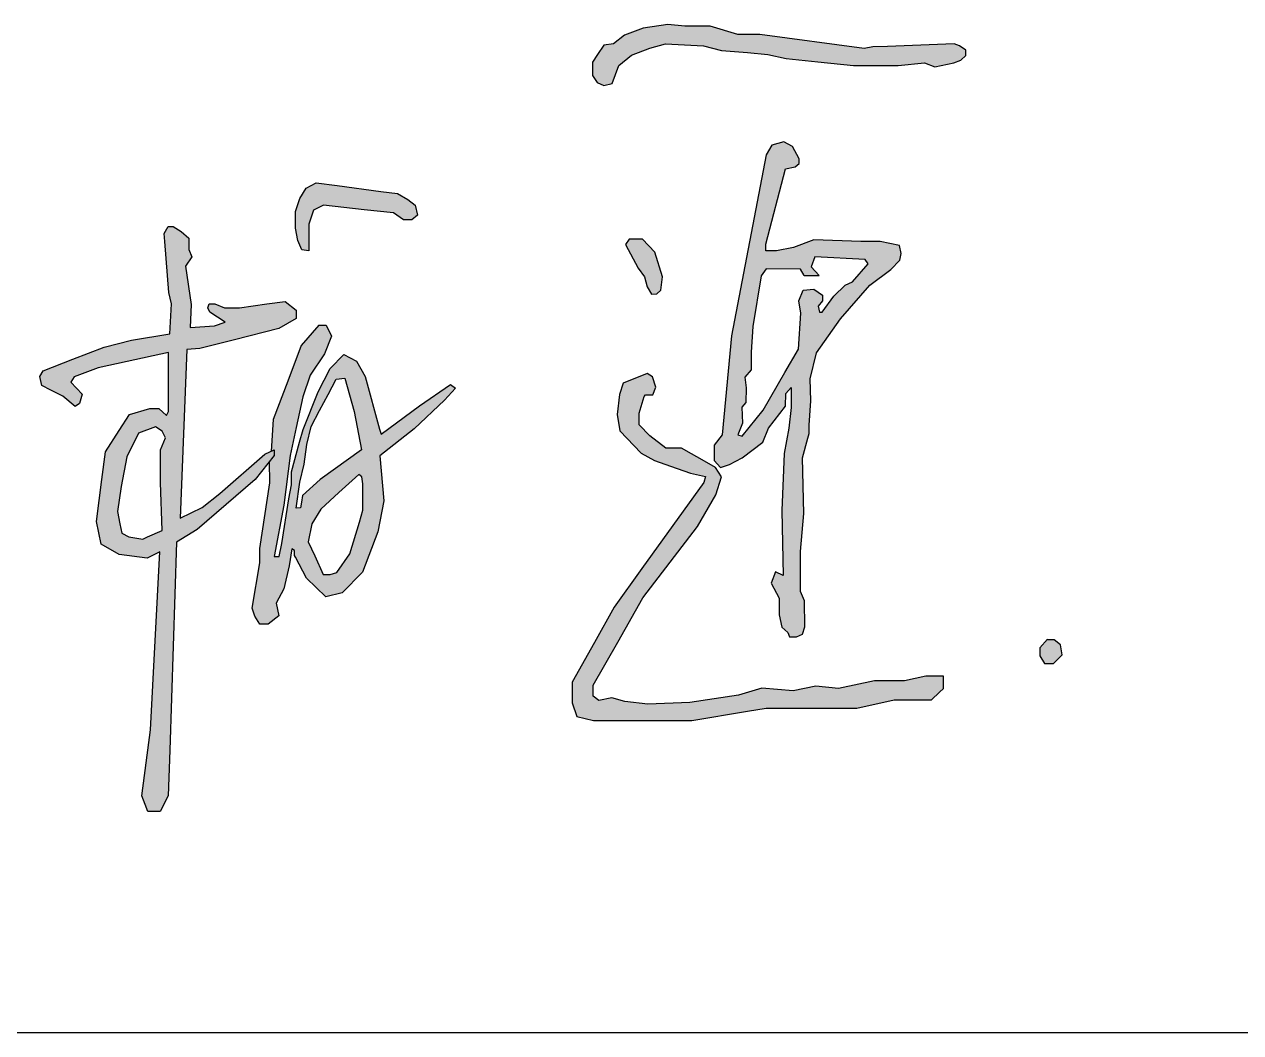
# Model space of a CAD drawing. Extents: x 1751103 to 2598738, y -609732 to 659428.
# Drawn here: x 2160602 to 2161458, y 138445 to 139154 of the extents above; entities that cross this region are included whole.
import ezdxf

# ---------------------------------------------------------------- set-up
doc = ezdxf.new("R2010")
doc.units = 0
doc.header["$LTSCALE"] = 1000
doc.header["$MEASUREMENT"] = 0
doc.layers.get('0').update_dxf_attribs({"linetype": 'CONTINUOUS'})
doc.layers.add('PUB_TITLE', color=4, linetype='CONTINUOUS')

msp = doc.modelspace()

# ---------------------------------------------------------------- hatches: boundary and pattern name
h = msp.add_hatch(color=256)
h.paths.add_polyline_path([(2160715.14, 138984.32), (2160719.63, 138990.74), (2160717.36, 138995.99), (2160717.4, 139003.96), (2160711.99, 139008.74), (2160706.54, 139012.27), (2160703.01, 139012.27), (2160700.08, 139007.22), (2160700.51, 139001.69), (2160703.31, 138965.69), (2160705.29, 138957.8), (2160704.2, 138936.75), (2160677.18, 138932.16), (2160657.98, 138927.36), (2160635.86, 138918.79), (2160614.87, 138910.67), (2160612.51, 138906.6), (2160614.13, 138900.26), (2160620.38, 138897.03), (2160628.78, 138892.71), (2160637.56, 138885.5), (2160640.63, 138887.56), (2160642.43, 138894.3), (2160634.4, 138902.67), (2160636.76, 138906.46), (2160653.77, 138912.83), (2160674.16, 138917.28), (2160703.14, 138923.61), (2160703.14, 138882.06), (2160701.65, 138879.3), (2160696.35, 138884.23), (2160689.96, 138884.23), (2160675.75, 138879.86), (2160668.49, 138868.59), (2160658.76, 138853.51), (2160656.28, 138834.08), (2160652.53, 138804.73), (2160655.77, 138788.78), (2160668.49, 138781.38), (2160688.15, 138778.84), (2160696.95, 138783.23), (2160690.38, 138658.07), (2160684.41, 138611.64), (2160686.75, 138605.53), (2160688.64, 138600.61), (2160697.26, 138600.61), (2160703, 138611.53), (2160704.05, 138643.68), (2160708.83, 138790.16), (2160723.28, 138799), (2160764.05, 138834.16), (2160777.55, 138851.12), (2160777.56, 138855.1), (2160770.88, 138851.89), (2160739.35, 138824.35), (2160726.74, 138814.54), (2160711.32, 138807.07), (2160716.03, 138925.53), (2160725.3, 138926.31), (2160749.64, 138932.47), (2160780.88, 138940.38), (2160792.97, 138947.46), (2160792.97, 138953.29), (2160785.15, 138959.47), (2160772.34, 138957.66), (2160753.18, 138954.95), (2160742.55, 138954.95), (2160735.82, 138957.72), (2160731.67, 138957.72), (2160730.86, 138954.95), (2160732.24, 138951.94), (2160743.15, 138944.94), (2160735.58, 138942.18), (2160718.35, 138941.14), (2160719.02, 138957.28)])
h.paths.add_polyline_path([(2160694.01, 138871.25), (2160698.68, 138868.21), (2160701.13, 138863.53), (2160697.46, 138855), (2160697.46, 138832.04), (2160698.68, 138798.3), (2160688.39, 138793.71), (2160685.08, 138792.3), (2160675.14, 138793.71), (2160670.36, 138796.34), (2160669.01, 138802.94), (2160667.21, 138811.76), (2160669.81, 138829.19), (2160673.87, 138850.12), (2160682.01, 138866.78)], flags=16)
h.paths.add_polyline_path([(2160871.62, 139031.17), (2160864.32, 139035.37), (2160852.56, 139036.9), (2160821.75, 139040.92), (2160807.05, 139042.83), (2160800.02, 139039.16), (2160795.54, 139031.81), (2160792.51, 139022.71), (2160792.51, 139011.05), (2160794.1, 139002.39), (2160797.05, 138995.8), (2160801.87, 138994.99), (2160801.87, 139005.15), (2160801.87, 139013.79), (2160805.24, 139023.67), (2160812.15, 139027.15), (2160840.95, 139024), (2160861.5, 139021.76), (2160868.57, 139016.82), (2160874.41, 139016.82), (2160878.34, 139020.08), (2160876.66, 139027.15)])
h.paths.add_polyline_path([(2160797.71, 138892.35), (2160802.86, 138907.59), (2160812.95, 138922.6), (2160817.88, 138934.92), (2160814.07, 138942.7), (2160809.05, 138942.7), (2160796.55, 138928.42), (2160787.11, 138903.45), (2160776.91, 138876.44), (2160775.5, 138854.11), (2160777.56, 138855.1), (2160777.55, 138851.12), (2160774.17, 138846.87), (2160774.48, 138831.85), (2160767.32, 138785.59), (2160767.32, 138775.62), (2160762.12, 138743.54), (2160763.82, 138738.06), (2160767.52, 138732.38), (2160773.21, 138732.38), (2160780.89, 138738.35), (2160778.84, 138747.1), (2160784.34, 138757.29), (2160787.96, 138773.41), (2160790.03, 138785.44), (2160791.92, 138784.21), (2160791.92, 138780.64), (2160792.52, 138779.51), (2160800.25, 138764.85), (2160813.98, 138751.73), (2160825.48, 138754.35), (2160839.67, 138769.03), (2160850.37, 138797.4), (2160854.61, 138819.04), (2160851.93, 138850.75), (2160876.08, 138869.78), (2160897.29, 138890.05), (2160905.19, 138898.49), (2160901.51, 138900.91), (2160879.68, 138886.04), (2160852.74, 138865.94), (2160851.72, 138869.64), (2160841.52, 138906.67), (2160835.36, 138917.42), (2160826.55, 138922.04), (2160816.91, 138912.26), (2160808.38, 138895.77), (2160797.82, 138869.37), (2160795.37, 138860.49), (2160789.64, 138839.67), (2160789.64, 138830.31), (2160787.95, 138820.53), (2160782.95, 138789.19), (2160781.05, 138780.08), (2160777.62, 138780.08), (2160784.25, 138816.06), (2160788.69, 138851.16), (2160793, 138870.85)])
h.paths.add_polyline_path([(2160809.49, 138882.66), (2160815.54, 138894.01), (2160821.22, 138904.66), (2160827.17, 138905.41), (2160833.84, 138882.11), (2160838.91, 138855.13), (2160809.78, 138834.08), (2160797.48, 138823), (2160796.65, 138818.31), (2160795.94, 138814.29), (2160792.94, 138814.04), (2160795.66, 138832.32), (2160798.75, 138845.04), (2160800.46, 138858.82), (2160803.51, 138871.44)], flags=16)
h.paths.add_polyline_path([(2160837.13, 138837.58), (2160839.31, 138836.14), (2160840, 138831.03), (2160840, 138812.54), (2160837.49, 138804.2), (2160830.75, 138781.77), (2160821.7, 138768.77), (2160816.92, 138767.39), (2160812.1, 138767.39), (2160806.08, 138780.41), (2160801.47, 138790.39), (2160803.95, 138802.86), (2160810.28, 138813.39), (2160823.13, 138824.97)], flags=16)
h.paths.add_polyline_path([(2161052.84, 139140.63), (2161079.67, 139139.19), (2161092.24, 139136.05), (2161110.61, 139134.48), (2161124.9, 139133.25), (2161137.92, 139130.28), (2161160.09, 139127.99), (2161185.29, 139125.39), (2161216.58, 139125.39), (2161235.05, 139127.34), (2161242.44, 139124.52), (2161255.91, 139127.34), (2161260.71, 139129.09), (2161264.25, 139132.41), (2161264.25, 139136.27), (2161259.85, 139139.38), (2161255.99, 139140.77), (2161209.16, 139138.91), (2161198.89, 139138.51), (2161192.73, 139137.41), (2161119.22, 139147.17), (2161103.79, 139147.17), (2161084.35, 139153.03), (2161066.46, 139153.03), (2161054.43, 139154.39), (2161037.22, 139151.81), (2161023.97, 139146.78), (2161016.2, 139140.7), (2161009.47, 139139.82), (2161005.09, 139133.11), (2161001.55, 139127.81), (2161001.55, 139118.32), (2161004.76, 139113.41), (2161009.46, 139111.33), (2161015.34, 139112.8), (2161019.99, 139125.52), (2161029.05, 139132.62), (2161041.78, 139137.51)])
h.paths.add_polyline_path([(2161045.42, 138994.18), (2161036.75, 139003.18), (2161027.41, 139003.18), (2161024.68, 138999.39), (2161033.65, 138982.96), (2161038.19, 138976.76), (2161040.03, 138969.71), (2161043.04, 138964.46), (2161046.78, 138964.8), (2161049.67, 138967.35), (2161050.69, 138976.86)])
h.paths.add_polyline_path([(2161137.29, 139052.82), (2161144.23, 139054.08), (2161146.87, 139056.5), (2161147.02, 139059.7), (2161142.21, 139068.55), (2161136.25, 139071.72), (2161127.78, 139069.37), (2161123.68, 139062.61), (2161099.44, 138935.13), (2161092.77, 138865.68), (2161087.17, 138858.33), (2161087.17, 138847.55), (2161091.58, 138842.68), (2161097.85, 138844.65), (2161106.78, 138849.52), (2161121.28, 138860.42), (2161125.46, 138870.39), (2161137.38, 138885.77), (2161137.67, 138894.75), (2161141.42, 138898.95), (2161141.42, 138884.8), (2161139.77, 138870.28), (2161136.44, 138852.46), (2161134.84, 138812.24), (2161135.81, 138766.62), (2161130.22, 138769.1), (2161127.32, 138761.24), (2161132.91, 138750.68), (2161132.91, 138738.89), (2161134.71, 138730.37), (2161139.02, 138726.42), (2161140.09, 138723.41), (2161145.12, 138723.41), (2161149.36, 138725.27), (2161151.01, 138730.58), (2161150.8, 138748.89), (2161147.99, 138755.39), (2161147.99, 138783.53), (2161150.25, 138810.32), (2161149.36, 138849.3), (2161153.03, 138863.22), (2161153.89, 138866.5), (2161153.89, 138872.38), (2161155.16, 138889.51), (2161154.7, 138905.09), (2161159.09, 138923.19), (2161176.1, 138947.14), (2161196.78, 138970.8), (2161211.42, 138981.95), (2161217.86, 138988.53), (2161218.69, 138993.05), (2161217.53, 138998.84), (2161203.88, 139001.57), (2161190.41, 139001.57), (2161157.33, 139002.82), (2161142.97, 138997.48), (2161131.12, 138995.15), (2161123.53, 138995.15), (2161123.53, 138999.8)])
h.paths.add_polyline_path([(2161123.86, 138982.45), (2161147.99, 138982.07), (2161150.53, 138977.75), (2161153.2, 138977.75), (2161160.94, 138977.74), (2161155.35, 138983.84), (2161158.02, 138990.82), (2161193.45, 138989.05), (2161195.56, 138985.82), (2161184.5, 138973.22), (2161179.35, 138970.91), (2161171.46, 138963.2), (2161163.22, 138951.85), (2161161.21, 138951.85), (2161160.44, 138956.09), (2161163.49, 138959.75), (2161163.49, 138963.82), (2161157.18, 138968.09), (2161149.67, 138967.41), (2161146.77, 138959.84), (2161148.05, 138951.3), (2161146.42, 138925.97), (2161136.93, 138909.51), (2161121.62, 138882.93), (2161106.79, 138864.73), (2161103.89, 138865.54), (2161107.13, 138873.73), (2161106.69, 138884.98), (2161109.41, 138888.33), (2161109.66, 138898.6), (2161108.84, 138906.19), (2161113.16, 138911.25), (2161113.16, 138923.72), (2161114.46, 138941.92), (2161120.3, 138977.5)], flags=16)
h.paths.add_polyline_path([(2161041.81, 138864.99), (2161034.49, 138872.6), (2161034.49, 138880.82), (2161037.86, 138892.45), (2161038.94, 138893.73), (2161043.89, 138893.73), (2161046.03, 138899.22), (2161043.76, 138906.44), (2161040.01, 138908.71), (2161023, 138901.89), (2161020.46, 138894), (2161018.99, 138879.95), (2161020.86, 138868.44), (2161035.73, 138852.71), (2161045.24, 138847.62), (2161056.48, 138843.61), (2161070.4, 138838.64), (2161081.12, 138836.39), (2161079.94, 138831.97), (2161036.36, 138771.49), (2161016.79, 138744.32), (2161002.95, 138719.55), (2160987.28, 138691.49), (2160987.28, 138677.07), (2160990.46, 138667.47), (2161002.23, 138664.59), (2161022.65, 138664.59), (2161048.58, 138664.59), (2161071.4, 138664.59), (2161110.54, 138671.07), (2161123.63, 138673.24), (2161151.24, 138673.24), (2161187.5, 138673.24), (2161213.92, 138679.19), (2161240.1, 138679.19), (2161245.62, 138684.47), (2161248.44, 138687.17), (2161248.44, 138695.75), (2161236.02, 138695.75), (2161221.13, 138692.63), (2161199.99, 138692.63), (2161174.54, 138687.11), (2161158.8, 138688.78), (2161142.67, 138685.47), (2161120.62, 138687.36), (2161104.26, 138682.39), (2161070.04, 138677.31), (2161040.52, 138676.16), (2161024.38, 138678.06), (2161015.12, 138680.58), (2161005.96, 138678.59), (2161002.07, 138681.74), (2161002.07, 138689.52), (2161019.32, 138719.77), (2161037.07, 138750.9), (2161075.32, 138801.12), (2161088.43, 138823.37), (2161092.31, 138836.06), (2161088.12, 138842.6), (2161078.71, 138847.97), (2161071.16, 138852.28), (2161064.12, 138856.3), (2161053.16, 138856.3)])
h.paths.add_polyline_path([(2161330.83, 138717.93), (2161326.48, 138721.27), (2161321.17, 138721.27), (2161316.37, 138715.71), (2161316.37, 138710.15), (2161319.61, 138704.68), (2161325.92, 138704.68), (2161332.13, 138710.71)])
h = msp.add_hatch(color=250)
h.paths.add_polyline_path([(2161119.22, 139147.17), (2161103.79, 139147.17), (2161084.35, 139153.03), (2161066.46, 139153.03), (2161054.43, 139154.39), (2161037.22, 139151.81), (2161023.97, 139146.78), (2161016.2, 139140.7), (2161009.47, 139139.82), (2161005.09, 139133.11), (2161001.55, 139127.81), (2161001.55, 139118.32), (2161004.76, 139113.41), (2161009.46, 139111.33), (2161015.34, 139112.8), (2161019.99, 139125.52), (2161029.05, 139132.62), (2161041.78, 139137.51), (2161052.84, 139140.63), (2161079.67, 139139.19), (2161092.24, 139136.05), (2161110.61, 139134.48), (2161124.9, 139133.25), (2161137.92, 139130.28), (2161160.09, 139127.99), (2161185.29, 139125.39), (2161216.58, 139125.39), (2161235.05, 139127.34), (2161242.44, 139124.52), (2161255.91, 139127.34), (2161260.71, 139129.09), (2161264.25, 139132.41), (2161264.25, 139136.27), (2161259.85, 139139.38), (2161255.99, 139140.77), (2161209.16, 139138.91), (2161198.89, 139138.51), (2161192.73, 139137.41)])
h.paths.add_polyline_path([(2161144.23, 139054.08), (2161146.87, 139056.5), (2161147.02, 139059.7), (2161142.21, 139068.55), (2161136.25, 139071.72), (2161127.78, 139069.37), (2161123.68, 139062.61), (2161099.44, 138935.13), (2161092.77, 138865.68), (2161087.17, 138858.33), (2161087.17, 138847.55), (2161091.58, 138842.68), (2161097.85, 138844.65), (2161106.78, 138849.52), (2161121.28, 138860.42), (2161125.46, 138870.39), (2161137.38, 138885.77), (2161137.67, 138894.75), (2161141.42, 138898.95), (2161141.42, 138884.8), (2161139.77, 138870.28), (2161136.44, 138852.46), (2161134.84, 138812.24), (2161135.81, 138766.62), (2161130.22, 138769.1), (2161127.32, 138761.24), (2161132.91, 138750.68), (2161132.91, 138738.89), (2161134.71, 138730.37), (2161139.02, 138726.42), (2161140.09, 138723.41), (2161145.12, 138723.41), (2161149.36, 138725.27), (2161151.01, 138730.58), (2161150.8, 138748.89), (2161147.99, 138755.39), (2161147.99, 138783.53), (2161150.25, 138810.32), (2161149.36, 138849.3), (2161153.03, 138863.22), (2161153.89, 138866.5), (2161153.89, 138872.38), (2161155.16, 138889.51), (2161154.7, 138905.09), (2161159.09, 138923.19), (2161176.1, 138947.14), (2161196.78, 138970.8), (2161211.42, 138981.95), (2161217.86, 138988.53), (2161218.69, 138993.05), (2161217.53, 138998.84), (2161203.88, 139001.57), (2161190.41, 139001.57), (2161157.33, 139002.82), (2161142.97, 138997.48), (2161131.12, 138995.15), (2161123.53, 138995.15), (2161123.53, 138999.8), (2161137.29, 139052.82)])
h.paths.add_polyline_path([(2161158.02, 138990.82), (2161193.45, 138989.05), (2161195.56, 138985.82), (2161184.5, 138973.22), (2161179.35, 138970.91), (2161171.46, 138963.2), (2161163.22, 138951.85), (2161161.21, 138951.85), (2161160.44, 138956.09), (2161163.49, 138959.75), (2161163.49, 138963.82), (2161157.18, 138968.09), (2161149.67, 138967.41), (2161146.77, 138959.84), (2161148.05, 138951.3), (2161146.42, 138925.97), (2161136.93, 138909.51), (2161121.62, 138882.93), (2161106.79, 138864.73), (2161103.89, 138865.54), (2161107.13, 138873.73), (2161106.69, 138884.98), (2161109.41, 138888.33), (2161109.66, 138898.6), (2161108.84, 138906.19), (2161113.16, 138911.25), (2161113.16, 138923.72), (2161114.46, 138941.92), (2161120.3, 138977.5), (2161123.86, 138982.45), (2161147.99, 138982.07), (2161150.53, 138977.75), (2161153.2, 138977.75), (2161160.94, 138977.74), (2161155.35, 138983.84)], flags=16)
h.paths.add_polyline_path([(2161037.86, 138892.45), (2161038.94, 138893.73), (2161043.89, 138893.73), (2161046.03, 138899.22), (2161043.76, 138906.44), (2161040.01, 138908.71), (2161023, 138901.89), (2161020.46, 138894), (2161018.99, 138879.95), (2161020.86, 138868.44), (2161035.73, 138852.71), (2161045.24, 138847.62), (2161056.48, 138843.61), (2161070.4, 138838.64), (2161081.12, 138836.39), (2161079.94, 138831.97), (2161036.36, 138771.49), (2161016.79, 138744.32), (2161002.95, 138719.55), (2160987.28, 138691.49), (2160987.28, 138677.07), (2160990.46, 138667.47), (2161002.23, 138664.59), (2161022.65, 138664.59), (2161048.58, 138664.59), (2161071.4, 138664.59), (2161110.54, 138671.07), (2161123.63, 138673.24), (2161151.24, 138673.24), (2161187.5, 138673.24), (2161213.92, 138679.19), (2161240.1, 138679.19), (2161245.62, 138684.47), (2161248.44, 138687.17), (2161248.44, 138695.75), (2161236.02, 138695.75), (2161221.13, 138692.63), (2161199.99, 138692.63), (2161174.54, 138687.11), (2161158.8, 138688.78), (2161142.67, 138685.47), (2161120.62, 138687.36), (2161104.26, 138682.39), (2161070.04, 138677.31), (2161040.52, 138676.16), (2161024.38, 138678.06), (2161015.12, 138680.58), (2161005.96, 138678.59), (2161002.07, 138681.74), (2161002.07, 138689.52), (2161019.32, 138719.77), (2161037.07, 138750.9), (2161075.32, 138801.12), (2161088.43, 138823.37), (2161092.31, 138836.06), (2161088.12, 138842.6), (2161078.71, 138847.97), (2161071.16, 138852.28), (2161064.12, 138856.3), (2161053.16, 138856.3), (2161041.81, 138864.99), (2161034.49, 138872.6), (2161034.49, 138880.82)])
h.paths.add_polyline_path([(2161045.42, 138994.18), (2161036.75, 139003.18), (2161027.41, 139003.18), (2161024.68, 138999.39), (2161033.65, 138982.96), (2161038.19, 138976.76), (2161040.03, 138969.71), (2161043.04, 138964.46), (2161046.78, 138964.8), (2161049.67, 138967.35), (2161050.69, 138976.86)])
h = msp.add_hatch(color=256)
h.paths.add_polyline_path([(2161041.78, 139137.51), (2161052.84, 139140.63), (2161079.67, 139139.19), (2161092.24, 139136.05), (2161110.61, 139134.48), (2161124.9, 139133.25), (2161137.92, 139130.28), (2161160.09, 139127.99), (2161185.29, 139125.39), (2161216.58, 139125.39), (2161235.05, 139127.34), (2161242.44, 139124.52), (2161255.91, 139127.34), (2161260.71, 139129.09), (2161264.25, 139132.41), (2161264.25, 139136.27), (2161259.85, 139139.38), (2161255.99, 139140.77), (2161209.16, 139138.91), (2161198.89, 139138.51), (2161192.73, 139137.41), (2161119.22, 139147.17), (2161103.79, 139147.17), (2161084.35, 139153.03), (2161066.46, 139153.03), (2161054.43, 139154.39), (2161037.22, 139151.81), (2161023.97, 139146.78), (2161016.2, 139140.7), (2161009.47, 139139.82), (2161005.09, 139133.11), (2161001.55, 139127.81), (2161001.55, 139118.32), (2161004.76, 139113.41), (2161009.46, 139111.33), (2161015.34, 139112.8), (2161019.99, 139125.52), (2161029.05, 139132.62)])
h.paths.add_polyline_path([(2161045.42, 138994.18), (2161036.75, 139003.18), (2161027.41, 139003.18), (2161024.68, 138999.39), (2161033.65, 138982.96), (2161038.19, 138976.76), (2161040.03, 138969.71), (2161043.04, 138964.46), (2161046.78, 138964.8), (2161049.67, 138967.35), (2161050.69, 138976.86)])
h.paths.add_polyline_path([(2161137.29, 139052.82), (2161144.23, 139054.08), (2161146.87, 139056.5), (2161147.02, 139059.7), (2161142.21, 139068.55), (2161136.25, 139071.72), (2161127.78, 139069.37), (2161123.68, 139062.61), (2161099.44, 138935.13), (2161092.77, 138865.68), (2161087.17, 138858.33), (2161087.17, 138847.55), (2161091.58, 138842.68), (2161097.85, 138844.65), (2161106.78, 138849.52), (2161121.28, 138860.42), (2161125.46, 138870.39), (2161137.38, 138885.77), (2161137.67, 138894.75), (2161141.42, 138898.95), (2161141.42, 138884.8), (2161139.77, 138870.28), (2161136.44, 138852.46), (2161134.84, 138812.24), (2161135.81, 138766.62), (2161130.22, 138769.1), (2161127.32, 138761.24), (2161132.91, 138750.68), (2161132.91, 138738.89), (2161134.71, 138730.37), (2161139.02, 138726.42), (2161140.09, 138723.41), (2161145.12, 138723.41), (2161149.36, 138725.27), (2161151.01, 138730.58), (2161150.8, 138748.89), (2161147.99, 138755.39), (2161147.99, 138783.53), (2161150.25, 138810.32), (2161149.36, 138849.3), (2161153.03, 138863.22), (2161153.89, 138866.5), (2161153.89, 138872.38), (2161155.16, 138889.51), (2161154.7, 138905.09), (2161159.09, 138923.19), (2161176.1, 138947.14), (2161196.78, 138970.8), (2161211.42, 138981.95), (2161217.86, 138988.53), (2161218.69, 138993.05), (2161217.53, 138998.84), (2161203.88, 139001.57), (2161190.41, 139001.57), (2161157.33, 139002.82), (2161142.97, 138997.48), (2161131.12, 138995.15), (2161123.53, 138995.15), (2161123.53, 138999.8)])
h.paths.add_polyline_path([(2161123.86, 138982.45), (2161147.99, 138982.07), (2161150.53, 138977.75), (2161153.2, 138977.75), (2161160.94, 138977.74), (2161155.35, 138983.84), (2161158.02, 138990.82), (2161193.45, 138989.05), (2161195.56, 138985.82), (2161184.5, 138973.22), (2161179.35, 138970.91), (2161171.46, 138963.2), (2161163.22, 138951.85), (2161161.21, 138951.85), (2161160.44, 138956.09), (2161163.49, 138959.75), (2161163.49, 138963.82), (2161157.18, 138968.09), (2161149.67, 138967.41), (2161146.77, 138959.84), (2161148.05, 138951.3), (2161146.42, 138925.97), (2161136.93, 138909.51), (2161121.62, 138882.93), (2161106.79, 138864.73), (2161103.89, 138865.54), (2161107.13, 138873.73), (2161106.69, 138884.98), (2161109.41, 138888.33), (2161109.66, 138898.6), (2161108.84, 138906.19), (2161113.16, 138911.25), (2161113.16, 138923.72), (2161114.46, 138941.92), (2161120.3, 138977.5)], flags=16)
h.paths.add_polyline_path([(2161034.49, 138880.82), (2161037.86, 138892.45), (2161038.94, 138893.73), (2161043.89, 138893.73), (2161046.03, 138899.22), (2161043.76, 138906.44), (2161040.01, 138908.71), (2161023, 138901.89), (2161020.46, 138894), (2161018.99, 138879.95), (2161020.86, 138868.44), (2161035.73, 138852.71), (2161045.24, 138847.62), (2161056.48, 138843.61), (2161070.4, 138838.64), (2161081.12, 138836.39), (2161079.94, 138831.97), (2161036.36, 138771.49), (2161016.79, 138744.32), (2161002.95, 138719.55), (2160987.28, 138691.49), (2160987.28, 138677.07), (2160990.46, 138667.47), (2161002.23, 138664.59), (2161022.65, 138664.59), (2161048.58, 138664.59), (2161071.4, 138664.59), (2161110.54, 138671.07), (2161123.63, 138673.24), (2161151.24, 138673.24), (2161187.5, 138673.24), (2161213.92, 138679.19), (2161240.1, 138679.19), (2161245.62, 138684.47), (2161248.44, 138687.17), (2161248.44, 138695.75), (2161236.02, 138695.75), (2161221.13, 138692.63), (2161199.99, 138692.63), (2161174.54, 138687.11), (2161158.8, 138688.78), (2161142.67, 138685.47), (2161120.62, 138687.36), (2161104.26, 138682.39), (2161070.04, 138677.31), (2161040.52, 138676.16), (2161024.38, 138678.06), (2161015.12, 138680.58), (2161005.96, 138678.59), (2161002.07, 138681.74), (2161002.07, 138689.52), (2161019.32, 138719.77), (2161037.07, 138750.9), (2161075.32, 138801.12), (2161088.43, 138823.37), (2161092.31, 138836.06), (2161088.12, 138842.6), (2161078.71, 138847.97), (2161071.16, 138852.28), (2161064.12, 138856.3), (2161053.16, 138856.3), (2161041.81, 138864.99), (2161034.49, 138872.6)])
h = msp.add_hatch(color=256)
h.paths.add_polyline_path([(2160792.51, 139011.05), (2160794.1, 139002.39), (2160797.05, 138995.8), (2160801.87, 138994.99), (2160801.87, 139005.15), (2160801.87, 139013.79), (2160805.24, 139023.67), (2160812.15, 139027.15), (2160840.95, 139024), (2160861.5, 139021.76), (2160868.57, 139016.82), (2160874.41, 139016.82), (2160878.34, 139020.08), (2160876.66, 139027.15), (2160871.62, 139031.17), (2160864.32, 139035.37), (2160852.56, 139036.9), (2160821.75, 139040.92), (2160807.05, 139042.83), (2160800.02, 139039.16), (2160795.54, 139031.81), (2160792.51, 139022.71)])
h.paths.add_polyline_path([(2160767.32, 138775.62), (2160762.12, 138743.54), (2160763.82, 138738.06), (2160767.52, 138732.38), (2160773.21, 138732.38), (2160780.89, 138738.35), (2160778.84, 138747.1), (2160784.34, 138757.29), (2160787.96, 138773.41), (2160790.03, 138785.44), (2160791.92, 138784.21), (2160791.92, 138780.64), (2160792.52, 138779.51), (2160800.25, 138764.85), (2160813.98, 138751.73), (2160825.48, 138754.35), (2160839.67, 138769.03), (2160850.37, 138797.4), (2160854.61, 138819.04), (2160851.93, 138850.75), (2160876.08, 138869.78), (2160897.29, 138890.05), (2160905.19, 138898.49), (2160901.51, 138900.91), (2160879.68, 138886.04), (2160852.74, 138865.94), (2160851.72, 138869.64), (2160841.52, 138906.67), (2160835.36, 138917.42), (2160826.55, 138922.04), (2160816.91, 138912.26), (2160808.38, 138895.77), (2160797.82, 138869.37), (2160795.37, 138860.49), (2160789.64, 138839.67), (2160789.64, 138830.31), (2160787.95, 138820.53), (2160782.95, 138789.19), (2160781.05, 138780.08), (2160777.62, 138780.08), (2160784.25, 138816.06), (2160788.69, 138851.16), (2160793, 138870.85), (2160797.71, 138892.35), (2160802.86, 138907.59), (2160812.95, 138922.6), (2160817.88, 138934.92), (2160814.07, 138942.7), (2160809.05, 138942.7), (2160796.55, 138928.42), (2160787.11, 138903.45), (2160776.91, 138876.44), (2160775.5, 138854.11), (2160777.56, 138855.1), (2160777.55, 138851.12), (2160774.17, 138846.87), (2160774.48, 138831.85), (2160767.32, 138785.59)])
h.paths.add_polyline_path([(2160792.94, 138814.04), (2160795.66, 138832.32), (2160798.75, 138845.04), (2160800.46, 138858.82), (2160803.51, 138871.44), (2160809.49, 138882.66), (2160815.54, 138894.01), (2160821.22, 138904.66), (2160827.17, 138905.41), (2160833.84, 138882.11), (2160838.91, 138855.13), (2160809.78, 138834.08), (2160797.48, 138823), (2160796.65, 138818.31), (2160795.94, 138814.29)], flags=16)
h.paths.add_polyline_path([(2160801.47, 138790.39), (2160803.95, 138802.86), (2160810.28, 138813.39), (2160823.13, 138824.97), (2160838.91, 138839.17), (2160840, 138831.03), (2160840, 138812.54), (2160837.49, 138804.2), (2160830.75, 138781.77), (2160820.74, 138767.39), (2160812.1, 138767.39), (2160806.08, 138780.41)], flags=16)
for color, points in [(250, [(2160871.62, 139031.17), (2160864.32, 139035.37), (2160852.56, 139036.9), (2160821.75, 139040.92), (2160807.05, 139042.83), (2160800.02, 139039.16), (2160795.54, 139031.81), (2160792.51, 139022.71), (2160792.51, 139011.05), (2160794.1, 139002.39), (2160797.05, 138995.8), (2160801.87, 138994.99), (2160801.87, 139005.15), (2160801.87, 139013.79), (2160805.24, 139023.67), (2160812.15, 139027.15), (2160840.95, 139024), (2160861.5, 139021.76), (2160868.57, 139016.82), (2160874.41, 139016.82), (2160878.34, 139020.08), (2160876.66, 139027.15)]), (256, [(2160792.51, 139011.05), (2160794.1, 139002.39), (2160797.05, 138995.8), (2160801.87, 138994.99), (2160801.87, 139005.15), (2160801.87, 139013.79), (2160805.24, 139023.67), (2160812.15, 139027.15), (2160840.95, 139024), (2160861.5, 139021.76), (2160868.57, 139016.82), (2160874.41, 139016.82), (2160878.34, 139020.08), (2160876.66, 139027.15), (2160871.62, 139031.17), (2160864.32, 139035.37), (2160852.56, 139036.9), (2160821.75, 139040.92), (2160807.05, 139042.83), (2160800.02, 139039.16), (2160795.54, 139031.81), (2160792.51, 139022.71)]), (250, [(2161330.83, 138717.93), (2161326.48, 138721.27), (2161321.17, 138721.27), (2161316.37, 138715.71), (2161316.37, 138710.15), (2161319.61, 138704.68), (2161325.92, 138704.68), (2161332.13, 138710.71)]), (256, [(2161326.48, 138721.27), (2161321.17, 138721.27), (2161316.37, 138715.71), (2161316.37, 138710.15), (2161319.61, 138704.68), (2161325.92, 138704.68), (2161332.13, 138710.71), (2161330.83, 138717.93)])]:
    msp.add_hatch(color=color).paths.add_polyline_path(points)
h = msp.add_hatch(color=250)
h.paths.add_polyline_path([(2160715.14, 138984.32), (2160719.63, 138990.74), (2160717.36, 138995.99), (2160717.4, 139003.96), (2160711.99, 139008.74), (2160706.54, 139012.27), (2160703.01, 139012.27), (2160700.08, 139007.22), (2160700.51, 139001.69), (2160703.31, 138965.69), (2160705.29, 138957.8), (2160704.2, 138936.75), (2160677.18, 138932.16), (2160657.98, 138927.36), (2160635.86, 138918.79), (2160614.87, 138910.67), (2160612.51, 138906.6), (2160614.13, 138900.26), (2160620.38, 138897.03), (2160628.78, 138892.71), (2160637.56, 138885.5), (2160640.63, 138887.56), (2160642.43, 138894.3), (2160634.4, 138902.67), (2160636.76, 138906.46), (2160653.77, 138912.83), (2160674.16, 138917.28), (2160703.14, 138923.61), (2160703.14, 138882.06), (2160701.65, 138879.3), (2160696.35, 138884.23), (2160689.96, 138884.23), (2160675.75, 138879.86), (2160668.49, 138868.59), (2160658.76, 138853.51), (2160656.28, 138834.08), (2160652.53, 138804.73), (2160655.77, 138788.78), (2160668.49, 138781.38), (2160688.15, 138778.84), (2160696.95, 138783.23), (2160690.38, 138658.07), (2160684.41, 138611.64), (2160686.75, 138605.53), (2160688.64, 138600.61), (2160697.26, 138600.61), (2160703, 138611.53), (2160704.05, 138643.68), (2160708.83, 138790.16), (2160723.28, 138799), (2160764.05, 138834.16), (2160777.55, 138851.12), (2160777.56, 138855.1), (2160770.88, 138851.89), (2160739.35, 138824.35), (2160726.74, 138814.54), (2160711.32, 138807.07), (2160716.03, 138925.53), (2160725.3, 138926.31), (2160749.64, 138932.47), (2160780.88, 138940.38), (2160792.97, 138947.46), (2160792.97, 138953.29), (2160785.15, 138959.47), (2160772.34, 138957.66), (2160753.18, 138954.95), (2160742.55, 138954.95), (2160735.82, 138957.72), (2160731.67, 138957.72), (2160730.86, 138954.95), (2160732.24, 138951.94), (2160743.15, 138944.94), (2160735.58, 138942.18), (2160718.35, 138941.14), (2160719.02, 138957.28)])
h.paths.add_polyline_path([(2160694.01, 138871.25), (2160698.68, 138868.21), (2160701.13, 138863.53), (2160697.46, 138855), (2160697.46, 138832.04), (2160698.68, 138798.3), (2160688.39, 138793.71), (2160685.08, 138792.3), (2160675.14, 138793.71), (2160670.36, 138796.34), (2160669.01, 138802.94), (2160667.21, 138811.76), (2160669.81, 138829.19), (2160673.87, 138850.12), (2160682.01, 138866.78)], flags=16)
h = msp.add_hatch(color=250)
h.paths.add_polyline_path([(2160797.71, 138892.35), (2160802.86, 138907.59), (2160812.95, 138922.6), (2160817.88, 138934.92), (2160814.07, 138942.7), (2160809.05, 138942.7), (2160796.55, 138928.42), (2160787.11, 138903.45), (2160776.91, 138876.44), (2160775.5, 138854.11), (2160777.56, 138855.1), (2160777.55, 138851.12), (2160774.17, 138846.87), (2160774.48, 138831.85), (2160767.32, 138785.59), (2160767.32, 138775.62), (2160762.12, 138743.54), (2160763.82, 138738.06), (2160767.52, 138732.38), (2160773.21, 138732.38), (2160780.89, 138738.35), (2160778.84, 138747.1), (2160784.34, 138757.29), (2160787.96, 138773.41), (2160790.03, 138785.44), (2160791.92, 138784.21), (2160791.92, 138780.64), (2160792.52, 138779.51), (2160800.25, 138764.85), (2160813.98, 138751.73), (2160825.48, 138754.35), (2160839.67, 138769.03), (2160850.37, 138797.4), (2160854.61, 138819.04), (2160851.93, 138850.75), (2160876.08, 138869.78), (2160897.29, 138890.05), (2160905.19, 138898.49), (2160901.51, 138900.91), (2160879.68, 138886.04), (2160852.74, 138865.94), (2160851.72, 138869.64), (2160841.52, 138906.67), (2160835.36, 138917.42), (2160826.55, 138922.04), (2160816.91, 138912.26), (2160808.38, 138895.77), (2160797.82, 138869.37), (2160795.37, 138860.49), (2160789.64, 138839.67), (2160789.64, 138830.31), (2160787.95, 138820.53), (2160782.95, 138789.19), (2160781.05, 138780.08), (2160777.62, 138780.08), (2160784.25, 138816.06), (2160788.69, 138851.16), (2160793, 138870.85)])
h.paths.add_polyline_path([(2160809.49, 138882.66), (2160815.54, 138894.01), (2160821.22, 138904.66), (2160827.17, 138905.41), (2160833.84, 138882.11), (2160838.91, 138855.13), (2160809.78, 138834.08), (2160797.48, 138823), (2160796.65, 138818.31), (2160795.94, 138814.29), (2160792.94, 138814.04), (2160795.66, 138832.32), (2160798.75, 138845.04), (2160800.46, 138858.82), (2160803.51, 138871.44)], flags=16)
h.paths.add_polyline_path([(2160837.13, 138837.58), (2160839.31, 138836.14), (2160840, 138831.03), (2160840, 138812.54), (2160837.49, 138804.2), (2160830.75, 138781.77), (2160821.7, 138768.77), (2160816.92, 138767.39), (2160812.1, 138767.39), (2160806.08, 138780.41), (2160801.47, 138790.39), (2160803.95, 138802.86), (2160810.28, 138813.39), (2160823.13, 138824.97)], flags=16)

# ---------------------------------------------------------------- linework, layer by layer
for p, q in [((2161037.22, 139151.81), (2161023.97, 139146.78)), ((2161054.43, 139154.39), (2161037.22, 139151.81)), ((2161066.46, 139153.03), (2161054.43, 139154.39)), ((2161084.35, 139153.03), (2161066.46, 139153.03)), ((2161103.79, 139147.17), (2161084.35, 139153.03)), ((2161023.97, 139146.78), (2161016.2, 139140.7)), ((2161119.22, 139147.17), (2161103.79, 139147.17)), ((2161192.73, 139137.41), (2161119.22, 139147.17)), ((2161009.47, 139139.82), (2161005.09, 139133.11)), ((2161016.2, 139140.7), (2161009.47, 139139.82)), ((2161029.05, 139132.62), (2161041.78, 139137.51)), ((2161041.78, 139137.51), (2161052.84, 139140.63)), ((2161052.84, 139140.63), (2161079.67, 139139.19)), ((2161079.67, 139139.19), (2161092.24, 139136.05)), ((2161092.24, 139136.05), (2161110.61, 139134.48)), ((2161110.61, 139134.48), (2161124.9, 139133.25)), ((2161198.89, 139138.51), (2161192.73, 139137.41)), ((2161209.16, 139138.91), (2161198.89, 139138.51)), ((2161255.99, 139140.77), (2161209.16, 139138.91)), ((2161259.85, 139139.38), (2161255.99, 139140.77)), ((2161264.25, 139136.27), (2161259.85, 139139.38)), ((2161264.25, 139132.41), (2161264.25, 139136.27)), ((2161005.09, 139133.11), (2161001.55, 139127.81)), ((2161001.55, 139127.81), (2161001.55, 139118.32)), ((2161015.34, 139112.8), (2161019.99, 139125.52)), ((2161019.99, 139125.52), (2161029.05, 139132.62)), ((2161124.9, 139133.25), (2161137.92, 139130.28)), ((2161137.92, 139130.28), (2161160.09, 139127.99)), ((2161160.09, 139127.99), (2161185.29, 139125.39)), ((2161185.29, 139125.39), (2161216.58, 139125.39)), ((2161216.58, 139125.39), (2161235.05, 139127.34)), ((2161235.05, 139127.34), (2161242.44, 139124.52)), ((2161242.44, 139124.52), (2161255.91, 139127.34)), ((2161255.91, 139127.34), (2161260.71, 139129.09)), ((2161260.71, 139129.09), (2161264.25, 139132.41)), ((2161001.55, 139118.32), (2161004.76, 139113.41)), ((2161004.76, 139113.41), (2161009.46, 139111.33)), ((2161009.46, 139111.33), (2161015.34, 139112.8)), ((2161127.78, 139069.37), (2161123.68, 139062.61)), ((2161136.25, 139071.72), (2161127.78, 139069.37)), ((2161142.21, 139068.55), (2161136.25, 139071.72)), ((2161147.02, 139059.7), (2161142.21, 139068.55)), ((2161123.68, 139062.61), (2161099.44, 138935.13)), ((2161146.87, 139056.5), (2161147.02, 139059.7)), ((2161123.53, 138999.8), (2161137.29, 139052.82)), ((2161137.29, 139052.82), (2161144.23, 139054.08)), ((2161144.23, 139054.08), (2161146.87, 139056.5)), ((2160800.02, 139039.16), (2160807.05, 139042.83)), ((2160807.05, 139042.83), (2160821.75, 139040.92)), ((2160821.75, 139040.92), (2160852.56, 139036.9)), ((2160792.51, 139022.71), (2160795.54, 139031.81)), ((2160795.54, 139031.81), (2160800.02, 139039.16)), ((2160852.56, 139036.9), (2160864.32, 139035.37)), ((2160864.32, 139035.37), (2160871.62, 139031.17)), ((2160871.62, 139031.17), (2160876.66, 139027.15)), ((2160792.51, 139011.05), (2160792.51, 139022.71)), ((2160805.24, 139023.67), (2160801.87, 139013.79)), ((2160812.15, 139027.15), (2160805.24, 139023.67)), ((2160840.95, 139024), (2160812.15, 139027.15)), ((2160861.5, 139021.76), (2160840.95, 139024)), ((2160876.66, 139027.15), (2160878.34, 139020.08)), ((2160868.57, 139016.82), (2160861.5, 139021.76)), ((2160874.41, 139016.82), (2160868.57, 139016.82)), ((2160878.34, 139020.08), (2160874.41, 139016.82)), ((2160700.08, 139007.22), (2160703.01, 139012.27)), ((2160700.51, 139001.69), (2160700.08, 139007.22)), ((2160703.01, 139012.27), (2160706.54, 139012.27)), ((2160706.54, 139012.27), (2160711.99, 139008.74)), ((2160711.99, 139008.74), (2160717.4, 139003.96)), ((2160794.1, 139002.39), (2160792.51, 139011.05)), ((2160801.87, 139013.79), (2160801.87, 139005.15)), ((2160703.31, 138965.69), (2160700.51, 139001.69)), ((2160717.4, 139003.96), (2160717.36, 138995.99)), ((2160797.05, 138995.8), (2160794.1, 139002.39)), ((2160801.87, 139005.15), (2160801.87, 138994.99)), ((2161027.41, 139003.18), (2161024.68, 138999.39)), ((2161024.68, 138999.39), (2161033.65, 138982.96)), ((2161036.75, 139003.18), (2161027.41, 139003.18)), ((2161045.42, 138994.18), (2161036.75, 139003.18)), ((2161123.53, 138995.15), (2161123.53, 138999.8)), ((2161142.97, 138997.48), (2161131.12, 138995.15)), ((2161157.33, 139002.82), (2161142.97, 138997.48)), ((2161190.41, 139001.57), (2161157.33, 139002.82)), ((2161203.88, 139001.57), (2161190.41, 139001.57)), ((2161217.53, 138998.84), (2161203.88, 139001.57)), ((2161218.69, 138993.05), (2161217.53, 138998.84)), ((2160719.63, 138990.74), (2160715.14, 138984.32)), ((2160717.36, 138995.99), (2160719.63, 138990.74)), ((2160801.87, 138994.99), (2160797.05, 138995.8)), ((2161050.69, 138976.86), (2161045.42, 138994.18)), ((2161131.12, 138995.15), (2161123.53, 138995.15)), ((2161158.02, 138990.82), (2161155.35, 138983.84)), ((2161193.45, 138989.05), (2161158.02, 138990.82)), ((2161195.56, 138985.82), (2161193.45, 138989.05)), ((2161211.42, 138981.95), (2161217.86, 138988.53)), ((2161217.86, 138988.53), (2161218.69, 138993.05)), ((2160715.14, 138984.32), (2160719.02, 138957.28)), ((2161033.65, 138982.96), (2161038.19, 138976.76)), ((2161123.86, 138982.45), (2161120.3, 138977.5)), ((2161147.99, 138982.07), (2161123.86, 138982.45)), ((2161150.53, 138977.75), (2161147.99, 138982.07)), ((2161160.94, 138977.74), (2161155.35, 138983.84)), ((2161184.5, 138973.22), (2161195.56, 138985.82)), ((2161196.78, 138970.8), (2161211.42, 138981.95)), ((2161038.19, 138976.76), (2161040.03, 138969.71)), ((2161049.67, 138967.35), (2161050.69, 138976.86)), ((2161120.3, 138977.5), (2161114.46, 138941.92)), ((2161150.53, 138977.75), (2161153.2, 138977.75)), ((2161153.2, 138977.75), (2161160.94, 138977.74)), ((2161179.35, 138970.91), (2161184.5, 138973.22)), ((2160705.29, 138957.8), (2160703.31, 138965.69)), ((2161040.03, 138969.71), (2161043.04, 138964.46)), ((2161043.04, 138964.46), (2161046.78, 138964.8)), ((2161046.78, 138964.8), (2161049.67, 138967.35)), ((2161146.77, 138959.84), (2161149.67, 138967.41)), ((2161149.67, 138967.41), (2161157.18, 138968.09)), ((2161157.18, 138968.09), (2161163.49, 138963.82)), ((2161163.22, 138951.85), (2161171.46, 138963.2)), ((2161163.49, 138963.82), (2161163.49, 138959.75)), ((2161171.46, 138963.2), (2161179.35, 138970.91)), ((2161176.1, 138947.14), (2161196.78, 138970.8)), ((2160704.2, 138936.75), (2160705.29, 138957.8)), ((2160719.02, 138957.28), (2160718.35, 138941.14)), ((2160730.86, 138954.95), (2160731.67, 138957.72)), ((2160732.24, 138951.94), (2160730.86, 138954.95)), ((2160731.67, 138957.72), (2160735.82, 138957.72)), ((2160735.82, 138957.72), (2160742.55, 138954.95)), ((2160742.55, 138954.95), (2160753.18, 138954.95)), ((2160753.18, 138954.95), (2160772.34, 138957.66)), ((2160772.34, 138957.66), (2160785.15, 138959.47)), ((2160785.15, 138959.47), (2160792.97, 138953.29)), ((2161148.05, 138951.3), (2161146.77, 138959.84)), ((2161163.49, 138959.75), (2161160.44, 138956.09)), ((2161160.44, 138956.09), (2161161.21, 138951.85)), ((2160743.15, 138944.94), (2160732.24, 138951.94)), ((2160792.97, 138947.46), (2160780.88, 138940.38)), ((2160792.97, 138953.29), (2160792.97, 138947.46)), ((2161146.42, 138925.97), (2161148.05, 138951.3)), ((2161159.09, 138923.19), (2161176.1, 138947.14)), ((2161161.21, 138951.85), (2161163.22, 138951.85)), ((2160718.35, 138941.14), (2160735.58, 138942.18)), ((2160735.58, 138942.18), (2160743.15, 138944.94)), ((2160780.88, 138940.38), (2160749.64, 138932.47)), ((2160809.05, 138942.7), (2160796.55, 138928.42)), ((2160809.05, 138942.7), (2160814.07, 138942.7)), ((2160814.07, 138942.7), (2160817.88, 138934.92)), ((2161114.46, 138941.92), (2161113.16, 138923.72)), ((2160657.98, 138927.36), (2160677.18, 138932.16)), ((2160677.18, 138932.16), (2160704.2, 138936.75)), ((2160749.64, 138932.47), (2160725.3, 138926.31)), ((2160796.55, 138928.42), (2160787.11, 138903.45)), ((2160817.88, 138934.92), (2160812.95, 138922.6)), ((2161099.44, 138935.13), (2161092.77, 138865.68)), ((2160635.86, 138918.79), (2160657.98, 138927.36)), ((2160703.14, 138923.61), (2160674.16, 138917.28)), ((2160703.14, 138882.06), (2160703.14, 138923.61)), ((2160716.03, 138925.53), (2160711.32, 138807.07)), ((2160725.3, 138926.31), (2160716.03, 138925.53)), ((2160812.95, 138922.6), (2160802.86, 138907.59)), ((2160816.91, 138912.26), (2160826.55, 138922.04)), ((2160826.55, 138922.04), (2160835.36, 138917.42)), ((2161113.16, 138923.72), (2161113.16, 138911.25)), ((2161136.93, 138909.51), (2161146.42, 138925.97)), ((2161154.7, 138905.09), (2161159.09, 138923.19)), ((2160614.87, 138910.67), (2160635.86, 138918.79)), ((2160653.77, 138912.83), (2160636.76, 138906.46)), ((2160674.16, 138917.28), (2160653.77, 138912.83)), ((2160808.38, 138895.77), (2160816.91, 138912.26)), ((2160835.36, 138917.42), (2160841.52, 138906.67)), ((2160612.51, 138906.6), (2160614.87, 138910.67)), ((2160614.13, 138900.26), (2160612.51, 138906.6)), ((2160636.76, 138906.46), (2160634.4, 138902.67)), ((2160787.11, 138903.45), (2160776.91, 138876.44)), ((2160802.86, 138907.59), (2160797.71, 138892.35)), ((2160815.54, 138894.01), (2160821.22, 138904.66)), ((2160821.22, 138904.66), (2160827.17, 138905.41)), ((2160827.17, 138905.41), (2160833.84, 138882.11)), ((2160841.52, 138906.67), (2160851.72, 138869.64)), ((2161040.01, 138908.71), (2161023, 138901.89)), ((2161043.76, 138906.44), (2161040.01, 138908.71)), ((2161046.03, 138899.22), (2161043.76, 138906.44)), ((2161113.16, 138911.25), (2161108.84, 138906.19)), ((2161108.84, 138906.19), (2161109.66, 138898.6)), ((2161121.62, 138882.93), (2161136.93, 138909.51)), ((2161155.16, 138889.51), (2161154.7, 138905.09)), ((2160620.38, 138897.03), (2160614.13, 138900.26)), ((2160628.78, 138892.71), (2160620.38, 138897.03)), ((2160634.4, 138902.67), (2160642.43, 138894.3)), ((2160642.43, 138894.3), (2160640.63, 138887.56)), ((2160797.82, 138869.37), (2160808.38, 138895.77)), ((2160879.68, 138886.04), (2160901.51, 138900.91)), ((2160905.19, 138898.49), (2160897.29, 138890.05)), ((2160901.51, 138900.91), (2160905.19, 138898.49)), ((2161023, 138901.89), (2161020.46, 138894)), ((2161043.89, 138893.73), (2161046.03, 138899.22)), ((2161109.66, 138898.6), (2161109.41, 138888.33)), ((2161137.38, 138885.77), (2161137.67, 138894.75)), ((2161137.67, 138894.75), (2161141.42, 138898.95)), ((2161141.42, 138898.95), (2161141.42, 138884.8)), ((2160637.56, 138885.5), (2160628.78, 138892.71)), ((2160640.63, 138887.56), (2160637.56, 138885.5)), ((2160797.71, 138892.35), (2160793, 138870.85)), ((2160809.49, 138882.66), (2160815.54, 138894.01)), ((2160852.74, 138865.94), (2160879.68, 138886.04)), ((2160897.29, 138890.05), (2160876.08, 138869.78)), ((2161020.46, 138894), (2161018.99, 138879.95)), ((2161034.49, 138880.82), (2161037.86, 138892.45)), ((2161037.86, 138892.45), (2161038.94, 138893.73)), ((2161038.94, 138893.73), (2161043.89, 138893.73)), ((2161109.41, 138888.33), (2161106.69, 138884.98)), ((2161125.46, 138870.39), (2161137.38, 138885.77)), ((2161153.89, 138872.38), (2161155.16, 138889.51)), ((2160668.49, 138868.59), (2160675.75, 138879.86)), ((2160675.75, 138879.86), (2160689.96, 138884.23)), ((2160689.96, 138884.23), (2160696.35, 138884.23)), ((2160696.35, 138884.23), (2160701.65, 138879.3)), ((2160701.65, 138879.3), (2160703.14, 138882.06)), ((2160803.51, 138871.44), (2160809.49, 138882.66)), ((2160833.84, 138882.11), (2160838.91, 138855.13)), ((2161018.99, 138879.95), (2161020.86, 138868.44)), ((2161034.49, 138872.6), (2161034.49, 138880.82)), ((2161106.69, 138884.98), (2161107.13, 138873.73)), ((2161106.79, 138864.73), (2161121.62, 138882.93)), ((2161141.42, 138884.8), (2161139.77, 138870.28)), ((2160658.76, 138853.51), (2160668.49, 138868.59)), ((2160694.01, 138871.25), (2160682.01, 138866.78)), ((2160698.68, 138868.21), (2160694.01, 138871.25)), ((2160776.91, 138876.44), (2160775.5, 138854.11)), ((2160793, 138870.85), (2160788.69, 138851.16)), ((2160795.37, 138860.49), (2160797.82, 138869.37)), ((2160800.46, 138858.82), (2160803.51, 138871.44)), ((2160851.72, 138869.64), (2160852.74, 138865.94)), ((2160876.08, 138869.78), (2160851.93, 138850.75)), ((2161041.81, 138864.99), (2161034.49, 138872.6)), ((2161107.13, 138873.73), (2161103.89, 138865.54)), ((2161121.28, 138860.42), (2161125.46, 138870.39)), ((2161139.77, 138870.28), (2161136.44, 138852.46)), ((2161153.89, 138866.5), (2161153.89, 138872.38)), ((2160682.01, 138866.78), (2160673.87, 138850.12)), ((2160697.46, 138855), (2160701.13, 138863.53)), ((2160701.13, 138863.53), (2160698.68, 138868.21)), ((2160789.64, 138839.67), (2160795.37, 138860.49)), ((2161020.86, 138868.44), (2161035.73, 138852.71)), ((2161053.16, 138856.3), (2161041.81, 138864.99)), ((2161092.77, 138865.68), (2161087.17, 138858.33)), ((2161103.89, 138865.54), (2161106.79, 138864.73)), ((2161106.78, 138849.52), (2161121.28, 138860.42)), ((2161149.36, 138849.3), (2161153.03, 138863.22)), ((2161153.03, 138863.22), (2161153.89, 138866.5)), ((2160656.28, 138834.08), (2160658.76, 138853.51)), ((2160697.46, 138832.04), (2160697.46, 138855)), ((2160739.35, 138824.35), (2160770.88, 138851.89)), ((2160770.88, 138851.89), (2160777.56, 138855.1)), ((2160777.56, 138855.1), (2160777.55, 138851.12)), ((2160798.75, 138845.04), (2160800.46, 138858.82)), ((2160838.91, 138855.13), (2160809.78, 138834.08)), ((2161035.73, 138852.71), (2161045.24, 138847.62)), ((2161064.12, 138856.3), (2161053.16, 138856.3)), ((2161071.16, 138852.28), (2161064.12, 138856.3)), ((2161078.71, 138847.97), (2161071.16, 138852.28)), ((2161087.17, 138858.33), (2161087.17, 138847.55)), ((2161136.44, 138852.46), (2161134.84, 138812.24)), ((2160673.87, 138850.12), (2160669.81, 138829.19)), ((2160777.55, 138851.12), (2160764.05, 138834.16)), ((2160774.48, 138831.85), (2160774.17, 138846.87)), ((2160788.69, 138851.16), (2160784.25, 138816.06)), ((2160795.66, 138832.32), (2160798.75, 138845.04)), ((2160851.93, 138850.75), (2160854.61, 138819.04)), ((2161045.24, 138847.62), (2161056.48, 138843.61)), ((2161056.48, 138843.61), (2161070.4, 138838.64)), ((2161088.12, 138842.6), (2161078.71, 138847.97)), ((2161087.17, 138847.55), (2161091.58, 138842.68)), ((2161091.58, 138842.68), (2161097.85, 138844.65)), ((2161097.85, 138844.65), (2161106.78, 138849.52)), ((2161150.25, 138810.32), (2161149.36, 138849.3)), ((2160789.64, 138830.31), (2160789.64, 138839.67)), ((2160837.13, 138837.58), (2160823.13, 138824.97)), ((2160839.31, 138836.14), (2160837.13, 138837.58)), ((2160840, 138831.03), (2160839.31, 138836.14)), ((2161070.4, 138838.64), (2161081.12, 138836.39)), ((2161081.12, 138836.39), (2161079.94, 138831.97)), ((2161092.31, 138836.06), (2161088.12, 138842.6)), ((2161088.43, 138823.37), (2161092.31, 138836.06)), ((2160652.53, 138804.73), (2160656.28, 138834.08)), ((2160669.81, 138829.19), (2160667.21, 138811.76)), ((2160698.68, 138798.3), (2160697.46, 138832.04)), ((2160764.05, 138834.16), (2160723.28, 138799)), ((2160767.32, 138785.59), (2160774.48, 138831.85)), ((2160787.95, 138820.53), (2160789.64, 138830.31)), ((2160792.94, 138814.04), (2160795.66, 138832.32)), ((2160809.78, 138834.08), (2160797.48, 138823)), ((2160840, 138812.54), (2160840, 138831.03)), ((2161079.94, 138831.97), (2161036.36, 138771.49)), ((2160726.74, 138814.54), (2160739.35, 138824.35)), ((2160782.95, 138789.19), (2160787.95, 138820.53)), ((2160796.65, 138818.31), (2160795.94, 138814.29)), ((2160797.48, 138823), (2160796.65, 138818.31)), ((2160823.13, 138824.97), (2160810.28, 138813.39)), ((2160854.61, 138819.04), (2160850.37, 138797.4)), ((2161075.32, 138801.12), (2161088.43, 138823.37)), ((2160667.21, 138811.76), (2160669.01, 138802.94)), ((2160711.32, 138807.07), (2160726.74, 138814.54)), ((2160784.25, 138816.06), (2160777.62, 138780.08)), ((2160795.94, 138814.29), (2160792.94, 138814.04)), ((2160810.28, 138813.39), (2160803.95, 138802.86)), ((2160837.49, 138804.2), (2160840, 138812.54)), ((2161134.84, 138812.24), (2161135.81, 138766.62)), ((2161147.99, 138783.53), (2161150.25, 138810.32)), ((2160655.77, 138788.78), (2160652.53, 138804.73)), ((2160669.01, 138802.94), (2160670.36, 138796.34)), ((2160803.95, 138802.86), (2160801.47, 138790.39)), ((2160830.75, 138781.77), (2160837.49, 138804.2)), ((2161037.07, 138750.9), (2161075.32, 138801.12)), ((2160670.36, 138796.34), (2160675.14, 138793.71)), ((2160675.14, 138793.71), (2160685.08, 138792.3)), ((2160685.08, 138792.3), (2160688.39, 138793.71)), ((2160688.39, 138793.71), (2160698.68, 138798.3)), ((2160723.28, 138799), (2160708.83, 138790.16)), ((2160850.37, 138797.4), (2160839.67, 138769.03)), ((2160668.49, 138781.38), (2160655.77, 138788.78)), ((2160696.95, 138783.23), (2160688.15, 138778.84)), ((2160690.38, 138658.07), (2160696.95, 138783.23)), ((2160708.83, 138790.16), (2160704.05, 138643.68)), ((2160767.32, 138775.62), (2160767.32, 138785.59)), ((2160781.05, 138780.08), (2160782.95, 138789.19)), ((2160790.03, 138785.44), (2160787.96, 138773.41)), ((2160791.92, 138784.21), (2160790.03, 138785.44)), ((2160791.92, 138780.64), (2160791.92, 138784.21)), ((2160801.47, 138790.39), (2160806.08, 138780.41)), ((2161147.99, 138755.39), (2161147.99, 138783.53)), ((2160688.15, 138778.84), (2160668.49, 138781.38)), ((2160762.12, 138743.54), (2160767.32, 138775.62)), ((2160777.62, 138780.08), (2160781.05, 138780.08)), ((2160792.52, 138779.51), (2160791.92, 138780.64)), ((2160800.25, 138764.85), (2160792.52, 138779.51)), ((2160806.08, 138780.41), (2160812.1, 138767.39)), ((2160821.7, 138768.77), (2160830.75, 138781.77)), ((2160787.96, 138773.41), (2160784.34, 138757.29)), ((2160812.1, 138767.39), (2160816.92, 138767.39)), ((2160816.92, 138767.39), (2160821.7, 138768.77)), ((2160839.67, 138769.03), (2160825.48, 138754.35)), ((2161036.36, 138771.49), (2161016.79, 138744.32)), ((2161130.22, 138769.1), (2161127.32, 138761.24)), ((2161135.81, 138766.62), (2161130.22, 138769.1)), ((2160784.34, 138757.29), (2160778.84, 138747.1)), ((2160813.98, 138751.73), (2160800.25, 138764.85)), ((2161127.32, 138761.24), (2161132.91, 138750.68)), ((2160825.48, 138754.35), (2160813.98, 138751.73)), ((2161019.32, 138719.77), (2161037.07, 138750.9)), ((2161132.91, 138750.68), (2161132.91, 138738.89)), ((2161150.8, 138748.89), (2161147.99, 138755.39)), ((2161151.01, 138730.58), (2161150.8, 138748.89)), ((2160763.82, 138738.06), (2160762.12, 138743.54)), ((2160778.84, 138747.1), (2160780.89, 138738.35)), ((2161016.79, 138744.32), (2161002.95, 138719.55)), ((2160767.52, 138732.38), (2160763.82, 138738.06)), ((2160773.21, 138732.38), (2160767.52, 138732.38)), ((2160780.89, 138738.35), (2160773.21, 138732.38)), ((2161132.91, 138738.89), (2161134.71, 138730.37)), ((2161134.71, 138730.37), (2161139.02, 138726.42)), ((2161139.02, 138726.42), (2161140.09, 138723.41)), ((2161140.09, 138723.41), (2161145.12, 138723.41)), ((2161145.12, 138723.41), (2161149.36, 138725.27)), ((2161149.36, 138725.27), (2161151.01, 138730.58)), ((2161002.95, 138719.55), (2160987.28, 138691.49)), ((2161002.07, 138689.52), (2161019.32, 138719.77)), ((2161321.65, 138721.83), (2161316.37, 138715.71)), ((2161316.37, 138715.71), (2161316.37, 138710.15)), ((2161326.48, 138721.27), (2161321.17, 138721.27)), ((2161330.83, 138717.93), (2161326.48, 138721.27)), ((2161332.13, 138710.71), (2161330.83, 138717.93)), ((2161316.37, 138710.15), (2161319.61, 138704.68)), ((2161325.92, 138704.68), (2161332.13, 138710.71)), ((2161319.61, 138704.68), (2161325.92, 138704.68)), ((2160987.28, 138691.49), (2160987.28, 138677.07)), ((2161002.07, 138681.74), (2161002.07, 138689.52)), ((2161158.8, 138688.78), (2161142.67, 138685.47)), ((2161174.54, 138687.11), (2161158.8, 138688.78)), ((2161199.99, 138692.63), (2161174.54, 138687.11)), ((2161221.13, 138692.63), (2161199.99, 138692.63)), ((2161236.02, 138695.75), (2161221.13, 138692.63)), ((2161248.44, 138695.75), (2161236.02, 138695.75)), ((2161248.44, 138687.17), (2161248.44, 138695.75)), ((2161005.96, 138678.59), (2161002.07, 138681.74)), ((2161015.12, 138680.58), (2161005.96, 138678.59)), ((2161024.38, 138678.06), (2161015.12, 138680.58)), ((2161104.26, 138682.39), (2161070.04, 138677.31)), ((2161120.62, 138687.36), (2161104.26, 138682.39)), ((2161142.67, 138685.47), (2161120.62, 138687.36)), ((2161240.1, 138679.19), (2161245.62, 138684.47)), ((2161245.62, 138684.47), (2161248.44, 138687.17)), ((2160987.28, 138677.07), (2160990.46, 138667.47)), ((2161040.52, 138676.16), (2161024.38, 138678.06)), ((2161070.04, 138677.31), (2161040.52, 138676.16)), ((2161110.54, 138671.07), (2161123.63, 138673.24)), ((2161123.63, 138673.24), (2161151.24, 138673.24)), ((2161151.24, 138673.24), (2161187.5, 138673.24)), ((2161187.5, 138673.24), (2161213.92, 138679.19)), ((2161213.92, 138679.19), (2161240.1, 138679.19)), ((2160990.46, 138667.47), (2161002.23, 138664.59)), ((2161002.23, 138664.59), (2161022.65, 138664.59)), ((2161022.65, 138664.59), (2161048.58, 138664.59)), ((2161048.58, 138664.59), (2161071.4, 138664.59)), ((2161071.4, 138664.59), (2161110.54, 138671.07)), ((2160684.41, 138611.64), (2160690.38, 138658.07)), ((2160704.05, 138643.68), (2160703, 138611.53)), ((2160686.75, 138605.53), (2160684.41, 138611.64)), ((2160688.64, 138600.61), (2160686.75, 138605.53)), ((2160703, 138611.53), (2160697.26, 138600.61)), ((2160697.26, 138600.61), (2160688.64, 138600.61))]:
    msp.add_line(p, q)
at = {"layer": 'PUB_TITLE', "color": 4}
msp.add_line((2156189.54, 138444.99), (2161689.54, 138444.99), dxfattribs=at)

doc.saveas('drawing.dxf')
